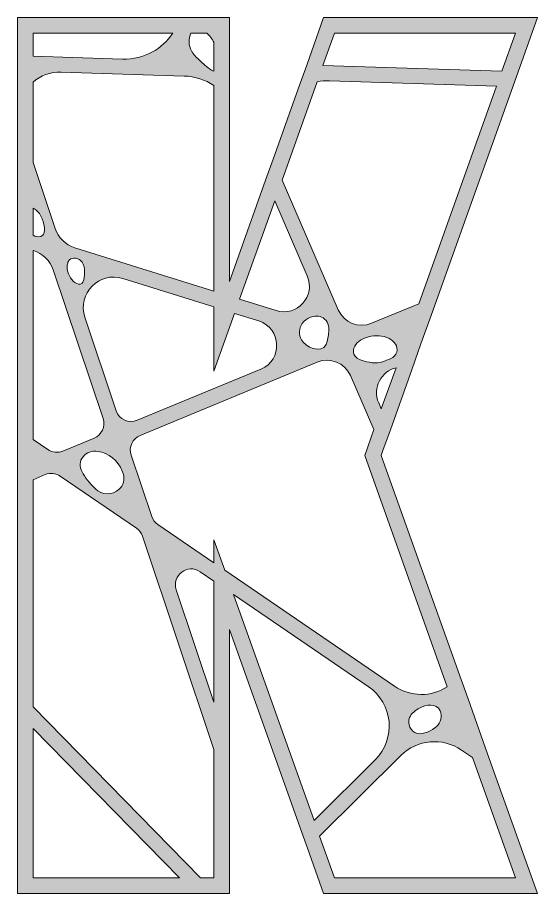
# Model space of a CAD drawing. Extents: x -1650 to 2650, y -4022 to 3022.
# Drawn here: x 1286.5 to 1550, y 378.2 to 821.8 of the extents above; entities that cross this region are included whole.
import ezdxf

# ---------------------------------------------------------------- set-up
doc = ezdxf.new("R2010")
doc.units = 0
doc.header["$MEASUREMENT"] = 0
doc.layers.add('Layer 1', color=7, linetype='Continuous')

msp = doc.modelspace()

# ---------------------------------------------------------------- hatches: boundary and pattern name
at = {"layer": 'Layer 1', "true_color": 0xffffff}
h = msp.add_hatch(color=7, dxfattribs=at)
h.dxf.hatch_style = 2
h.paths.add_polyline_path([(1523.74, 451.76), (1514.81, 476.77), (1510.65, 488.43), (1470.8, 600), (1471.7, 602.53), (1475.45, 613.02), (1486.46, 643.85), (1490.97, 656.5), (1496.1, 670.85), (1499.67, 680.85), (1537.48, 786.71), (1540.17, 794.24), (1550, 821.75), (1441.64, 821.75), (1433.06, 797.71), (1428.77, 785.71), (1416.03, 750.03), (1412.26, 739.48), (1393.92, 688.14), (1393.92, 779.96), (1393.92, 806.57), (1393.92, 821.75), (1384.85, 821.75), (1368.99, 821.75), (1286.54, 821.75), (1286.54, 802.88), (1286.54, 747.86), (1286.54, 723.94), (1286.54, 706.29), (1286.54, 613.49), (1286.54, 603.88), (1286.54, 593.8), (1286.54, 584.5), (1286.54, 480.7), (1286.54, 465.69), (1286.54, 414.19), (1286.54, 383.05), (1286.54, 378.25), (1287.75, 378.25), (1295.61, 378.25), (1376.34, 378.25), (1393.92, 378.25), (1393.92, 378.82), (1393.92, 427.74), (1393.92, 451.67), (1393.92, 511.86), (1430.63, 409.08), (1433.46, 401.16), (1441.64, 378.25), (1550, 378.25), (1528.11, 439.54)])
edge = h.paths.add_edge_path()
edge.add_spline(control_points=[(1504.29, 482.87), (1496.25, 477.69), (1485.71, 477.67), (1477.54, 483.23), (1477.54, 483.23), (1391.55, 541.88), (1391.55, 541.88), (1391.55, 541.88), (1386.07, 557.23), (1386.07, 557.23), (1386.07, 557.23), (1386.07, 545.61), (1386.07, 545.61), (1386.07, 545.61), (1357.62, 565.02), (1357.62, 565.02), (1356.17, 566), (1355.1, 567.43), (1354.54, 569.1), (1354.54, 569.1), (1344.1, 600.21), (1344.1, 600.21), (1342.75, 604.21), (1344.74, 608.56), (1348.64, 610.17), (1348.64, 610.17), (1438.37, 647.27), (1438.37, 647.27), (1444.92, 649.98), (1452.43, 646.94), (1455.25, 640.43), (1455.25, 640.43), (1467.13, 613.08), (1467.13, 613.08), (1467.13, 613.08), (1462.46, 600), (1462.46, 600), (1462.46, 600), (1504.29, 482.87), (1504.29, 482.87)], knot_values=[0, 0, 0, 0, 1, 1, 1, 2, 2, 2, 3, 3, 3, 4, 4, 4, 5, 5, 5, 6, 6, 6, 7, 7, 7, 8, 8, 8, 9, 9, 9, 10, 10, 10, 11, 11, 11, 12, 12, 12, 13, 13, 13, 13], degree=3, periodic=1)
edge = h.paths.add_edge_path()
edge.add_spline(control_points=[(1498.9, 462.83), (1496.59, 460.78), (1492.04, 458.49), (1488.97, 459.3), (1485.66, 460.18), (1483.9, 464.19), (1485.19, 467.31), (1486.1, 469.5), (1488.15, 471), (1490.25, 472.11), (1493.43, 473.78), (1498.73, 474.94), (1500.63, 470.79), (1501.82, 468.2), (1500.97, 464.65), (1498.9, 462.83)], knot_values=[0, 0, 0, 0, 1, 1, 1, 2, 2, 2, 3, 3, 3, 4, 4, 4, 5, 5, 5, 5], degree=3, periodic=1)
edge = h.paths.add_edge_path()
edge.add_spline(control_points=[(1336.56, 622.69), (1336.56, 622.69), (1320.69, 670), (1320.69, 670), (1316.69, 681.93), (1327.9, 693.38), (1339.91, 689.62), (1339.91, 689.62), (1386.07, 675.21), (1386.07, 675.21), (1386.07, 675.21), (1386.07, 642.78), (1386.07, 642.78), (1386.07, 642.78), (1396.48, 671.95), (1396.48, 671.95), (1396.48, 671.95), (1408.74, 668.12), (1408.74, 668.12), (1420.34, 664.5), (1421.06, 648.35), (1409.83, 643.71), (1409.83, 643.71), (1347.22, 617.83), (1347.22, 617.83), (1342.93, 616.05), (1338.04, 618.29), (1336.56, 622.69)], knot_values=[0, 0, 0, 0, 1, 1, 1, 2, 2, 2, 3, 3, 3, 4, 4, 4, 5, 5, 5, 6, 6, 6, 7, 7, 7, 8, 8, 8, 9, 9, 9, 9], degree=3, periodic=1)
edge = h.paths.add_edge_path()
edge.add_spline(control_points=[(1338.01, 582.93), (1334.63, 579.71), (1329.26, 579.88), (1325.98, 583.18), (1320.15, 589.04), (1315.88, 594.7), (1319.75, 599.36), (1321.56, 601.54), (1324.4, 602.52), (1327.19, 602.1), (1332.74, 601.28), (1337.58, 597.55), (1339.64, 592.14), (1339.94, 591.37), (1340.04, 590.92), (1340.04, 590.92), (1341.1, 587.78), (1340.05, 584.87), (1338.01, 582.93)], knot_values=[0, 0, 0, 0, 1, 1, 1, 2, 2, 2, 3, 3, 3, 4, 4, 4, 5, 5, 5, 6, 6, 6, 6], degree=3, periodic=1)
edge = h.paths.add_edge_path()
edge.add_spline(control_points=[(1294.4, 725.24), (1294.85, 725.06), (1295.27, 724.8), (1295.65, 724.51), (1298.72, 722.25), (1300.16, 717.75), (1300.25, 714.06), (1300.33, 710.49), (1296.87, 710.09), (1294.4, 711.52), (1294.4, 711.52), (1294.4, 725.24), (1294.4, 725.24)], knot_values=[0, 0, 0, 0, 1, 1, 1, 2, 2, 2, 3, 3, 3, 4, 4, 4, 4], degree=3, periodic=1)
edge = h.paths.add_edge_path()
edge.add_spline(control_points=[(1294.4, 748.38), (1294.4, 748.38), (1294.4, 789.05), (1294.4, 789.05), (1298.17, 792.35), (1303.16, 794.32), (1308.73, 794.14), (1308.73, 794.14), (1371.01, 792.11), (1371.01, 792.11), (1376.47, 791.94), (1381.65, 790.26), (1386.07, 787.4), (1386.07, 787.4), (1386.07, 683.18), (1386.07, 683.18), (1386.07, 683.18), (1315.62, 705.19), (1315.62, 705.19), (1310.9, 706.66), (1307.16, 710.31), (1305.59, 715), (1305.59, 715), (1294.4, 748.38), (1294.4, 748.38)], knot_values=[0, 0, 0, 0, 1, 1, 1, 2, 2, 2, 3, 3, 3, 4, 4, 4, 5, 5, 5, 6, 6, 6, 7, 7, 7, 8, 8, 8, 8], degree=3, periodic=1)
edge = h.paths.add_edge_path()
edge.add_spline(control_points=[(1311.96, 697.38), (1312.15, 698.01), (1312.44, 698.62), (1312.91, 699.08), (1313.66, 699.81), (1314.8, 700.04), (1315.85, 699.9), (1316.73, 699.79), (1317.59, 699.43), (1318.3, 698.87), (1321.16, 696.6), (1320.7, 692.12), (1320.09, 688.93), (1319.37, 685.12), (1315.82, 686.88), (1314.06, 689.11), (1312.23, 691.44), (1311.13, 694.54), (1311.96, 697.38)], knot_values=[0, 0, 0, 0, 1, 1, 1, 2, 2, 2, 3, 3, 3, 4, 4, 4, 5, 5, 5, 6, 6, 6, 6], degree=3, periodic=1)
edge = h.paths.add_edge_path()
edge.add_spline(control_points=[(1430.74, 666.82), (1431.75, 668.27), (1433.28, 669.33), (1434.93, 669.96), (1437, 670.74), (1439.44, 670.86), (1441.33, 669.72), (1443.76, 668.26), (1444.61, 665.23), (1444.24, 662.56), (1444, 660.84), (1443.69, 657.84), (1442.9, 656.25), (1440.36, 651.17), (1432.32, 654.96), (1430.37, 658.55), (1428.99, 661.1), (1429.07, 664.43), (1430.74, 666.82)], knot_values=[0, 0, 0, 0, 1, 1, 1, 2, 2, 2, 3, 3, 3, 4, 4, 4, 5, 5, 5, 6, 6, 6, 6], degree=3, periodic=1)
edge = h.paths.add_edge_path()
edge.add_spline(control_points=[(1478.66, 652.3), (1477.71, 649.26), (1474.02, 648.45), (1471.4, 647.48), (1468.31, 646.35), (1464.13, 647.12), (1461.1, 648.12), (1459.38, 648.7), (1457.56, 649.65), (1456.93, 651.35), (1456.46, 652.63), (1456.77, 654.1), (1457.42, 655.3), (1458.81, 657.86), (1461.61, 659.38), (1464.44, 660.11), (1467.87, 660.99), (1471.65, 660.85), (1474.8, 659.21), (1476.07, 658.55), (1477.24, 657.63), (1478, 656.42), (1478.77, 655.2), (1479.08, 653.67), (1478.66, 652.3)], knot_values=[0, 0, 0, 0, 1, 1, 1, 2, 2, 2, 3, 3, 3, 4, 4, 4, 5, 5, 5, 6, 6, 6, 7, 7, 7, 8, 8, 8, 8], degree=3, periodic=1)
edge = h.paths.add_edge_path()
edge.add_spline(control_points=[(1470.87, 623.57), (1470.87, 623.57), (1469.55, 626.61), (1469.55, 626.61), (1466.14, 634.47), (1471.04, 642.61), (1478.33, 644.43), (1478.33, 644.43), (1470.87, 623.57), (1470.87, 623.57)], knot_values=[0, 0, 0, 0, 1, 1, 1, 2, 2, 2, 3, 3, 3, 3], degree=3, periodic=1)
h.paths.add_polyline_path([(1447.18, 813.9), (1538.85, 813.9), (1531.92, 794.51), (1441.31, 797.45)])
edge = h.paths.add_edge_path()
edge.add_spline(control_points=[(1438.39, 789.27), (1440.4, 789.64), (1442.5, 789.79), (1444.66, 789.72), (1444.66, 789.72), (1529.24, 786.98), (1529.24, 786.98), (1529.24, 786.98), (1489.88, 676.8), (1489.88, 676.8), (1489.88, 676.8), (1465.98, 666.92), (1465.98, 666.92), (1459.42, 664.21), (1451.91, 667.26), (1449.09, 673.75), (1449.09, 673.75), (1420.58, 739.43), (1420.58, 739.43), (1420.58, 739.43), (1438.39, 789.27), (1438.39, 789.27)], knot_values=[0, 0, 0, 0, 1, 1, 1, 2, 2, 2, 3, 3, 3, 4, 4, 4, 5, 5, 5, 6, 6, 6, 7, 7, 7, 7], degree=3, periodic=1)
edge = h.paths.add_edge_path()
edge.add_spline(control_points=[(1416.84, 728.94), (1416.84, 728.94), (1433.34, 690.93), (1433.34, 690.93), (1437.77, 680.72), (1428.16, 670.03), (1417.54, 673.34), (1417.54, 673.34), (1399.05, 679.12), (1399.05, 679.12), (1399.05, 679.12), (1416.84, 728.94), (1416.84, 728.94)], knot_values=[0, 0, 0, 0, 1, 1, 1, 2, 2, 2, 3, 3, 3, 4, 4, 4, 4], degree=3, periodic=1)
edge = h.paths.add_edge_path()
edge.add_spline(control_points=[(1382.46, 813.9), (1383.91, 812.51), (1385.08, 810.93), (1386.07, 809.23), (1386.07, 809.23), (1386.07, 794.53), (1386.07, 794.53), (1385.29, 794.77), (1384.5, 795.24), (1383.76, 795.81), (1381.75, 797.38), (1379.83, 799.06), (1378, 800.84), (1376.75, 802.05), (1375.53, 803.32), (1374.7, 804.85), (1373.18, 807.58), (1373.06, 811.04), (1374.38, 813.88), (1374.38, 813.89), (1374.38, 813.89), (1374.38, 813.9), (1374.38, 813.9), (1382.46, 813.9), (1382.46, 813.9)], knot_values=[0, 0, 0, 0, 1, 1, 1, 2, 2, 2, 3, 3, 3, 4, 4, 4, 5, 5, 5, 6, 6, 6, 7, 7, 7, 8, 8, 8, 8], degree=3, periodic=1)
edge = h.paths.add_edge_path()
edge.add_spline(control_points=[(1294.4, 813.9), (1294.4, 813.9), (1365.29, 813.9), (1365.29, 813.9), (1359.94, 805.84), (1350.7, 800.39), (1339.76, 800.74), (1339.76, 800.74), (1294.4, 802.21), (1294.4, 802.21), (1294.4, 802.21), (1294.4, 813.9), (1294.4, 813.9)], knot_values=[0, 0, 0, 0, 1, 1, 1, 2, 2, 2, 3, 3, 3, 4, 4, 4, 4], degree=3, periodic=1)
edge = h.paths.add_edge_path()
edge.add_spline(control_points=[(1294.4, 703.84), (1294.4, 703.84), (1294.6, 703.77), (1294.6, 703.77), (1299.32, 702.3), (1303.05, 698.65), (1304.63, 693.96), (1304.63, 693.96), (1329.86, 618.73), (1329.86, 618.73), (1331.2, 614.73), (1329.22, 610.38), (1325.32, 608.77), (1325.32, 608.77), (1309.5, 602.23), (1309.5, 602.23), (1307, 601.19), (1304.15, 601.49), (1301.91, 603.01), (1301.91, 603.01), (1294.4, 608.14), (1294.4, 608.14), (1294.4, 608.14), (1294.4, 703.84), (1294.4, 703.84)], knot_values=[0, 0, 0, 0, 1, 1, 1, 2, 2, 2, 3, 3, 3, 4, 4, 4, 5, 5, 5, 6, 6, 6, 7, 7, 7, 8, 8, 8, 8], degree=3, periodic=1)
h.paths.add_polyline_path([(1294.4, 386.1), (1294.4, 461.81), (1368.63, 386.1)])
edge = h.paths.add_edge_path()
edge.add_spline(control_points=[(1386.07, 386.1), (1386.07, 386.1), (1379.3, 386.1), (1379.3, 386.1), (1379.3, 386.1), (1294.4, 472.68), (1294.4, 472.68), (1294.4, 472.68), (1294.4, 587.75), (1294.4, 587.75), (1294.4, 587.75), (1300.6, 590.31), (1300.6, 590.31), (1303.09, 591.35), (1305.95, 591.05), (1308.18, 589.52), (1308.18, 589.52), (1346.76, 563.21), (1346.76, 563.21), (1348.21, 562.22), (1349.29, 560.79), (1349.85, 559.13), (1349.85, 559.13), (1386.07, 451.16), (1386.07, 451.16), (1386.07, 451.16), (1386.07, 386.1), (1386.07, 386.1)], knot_values=[0, 0, 0, 0, 1, 1, 1, 2, 2, 2, 3, 3, 3, 4, 4, 4, 5, 5, 5, 6, 6, 6, 7, 7, 7, 8, 8, 8, 9, 9, 9, 9], degree=3, periodic=1)
edge = h.paths.add_edge_path()
edge.add_spline(control_points=[(1366.99, 531.97), (1364.55, 539.26), (1372.76, 545.48), (1379.11, 541.15), (1379.11, 541.15), (1386.07, 536.41), (1386.07, 536.41), (1386.07, 536.41), (1386.07, 475.1), (1386.07, 475.1), (1386.07, 475.1), (1366.99, 531.97), (1366.99, 531.97)], knot_values=[0, 0, 0, 0, 1, 1, 1, 2, 2, 2, 3, 3, 3, 4, 4, 4, 4], degree=3, periodic=1)
edge = h.paths.add_edge_path()
edge.add_spline(control_points=[(1395.9, 529.7), (1395.9, 529.7), (1464.29, 483.05), (1464.29, 483.05), (1476.87, 474.47), (1478.51, 456.56), (1467.7, 445.84), (1467.7, 445.84), (1436.8, 415.19), (1436.8, 415.19), (1436.8, 415.19), (1395.9, 529.7), (1395.9, 529.7)], knot_values=[0, 0, 0, 0, 1, 1, 1, 2, 2, 2, 3, 3, 3, 4, 4, 4, 4], degree=3, periodic=1)
edge = h.paths.add_edge_path()
edge.add_spline(control_points=[(1538.85, 386.1), (1538.85, 386.1), (1447.18, 386.1), (1447.18, 386.1), (1447.18, 386.1), (1439.62, 407.28), (1439.62, 407.28), (1439.62, 407.28), (1480.76, 448.08), (1480.76, 448.08), (1489, 456.25), (1501.88, 457.42), (1511.46, 450.89), (1511.46, 450.89), (1517.08, 447.05), (1517.08, 447.05), (1517.08, 447.05), (1538.85, 386.1), (1538.85, 386.1)], knot_values=[0, 0, 0, 0, 1, 1, 1, 2, 2, 2, 3, 3, 3, 4, 4, 4, 5, 5, 5, 6, 6, 6, 6], degree=3, periodic=1)

# ---------------------------------------------------------------- linework, layer by layer
at = {"layer": 'Layer 1', "lineweight": 0}
for points in [[(1523.74, 451.76), (1514.81, 476.77), (1510.65, 488.43), (1470.8, 600), (1471.7, 602.53), (1475.45, 613.02), (1486.46, 643.85), (1490.97, 656.5), (1496.1, 670.85), (1499.67, 680.85), (1537.48, 786.71), (1540.17, 794.24), (1550, 821.75), (1441.64, 821.75), (1433.06, 797.71), (1428.77, 785.71), (1416.03, 750.03), (1412.26, 739.48), (1393.92, 688.14), (1393.92, 779.96), (1393.92, 806.57), (1393.92, 821.75), (1384.85, 821.75), (1368.99, 821.75), (1286.54, 821.75), (1286.54, 802.88), (1286.54, 747.86), (1286.54, 723.94), (1286.54, 706.29), (1286.54, 613.49), (1286.54, 603.88), (1286.54, 593.8), (1286.54, 584.5), (1286.54, 480.7), (1286.54, 465.69), (1286.54, 414.19), (1286.54, 383.05), (1286.54, 378.25), (1287.75, 378.25), (1295.61, 378.25), (1376.34, 378.25), (1393.92, 378.25), (1393.92, 378.82), (1393.92, 427.74), (1393.92, 451.67), (1393.92, 511.86), (1430.63, 409.08), (1433.46, 401.16), (1441.64, 378.25), (1550, 378.25), (1528.11, 439.54), (1523.74, 451.76)], [(1447.18, 813.9), (1538.85, 813.9), (1531.92, 794.51), (1441.31, 797.45), (1447.18, 813.9)], [(1294.4, 386.1), (1294.4, 461.81), (1368.63, 386.1), (1294.4, 386.1)]]:
    msp.add_lwpolyline(points, dxfattribs=at)
for points, knots in [([(1294.4, 813.9), (1294.4, 813.9), (1365.29, 813.9), (1365.29, 813.9), (1359.94, 805.84), (1350.7, 800.39), (1339.76, 800.74), (1339.76, 800.74), (1294.4, 802.21), (1294.4, 802.21), (1294.4, 802.21), (1294.4, 813.9), (1294.4, 813.9)], [0, 0, 0, 0, 1, 1, 1, 2, 2, 2, 3, 3, 3, 4, 4, 4, 4]), ([(1382.46, 813.9), (1383.91, 812.51), (1385.08, 810.93), (1386.07, 809.23), (1386.07, 809.23), (1386.07, 794.53), (1386.07, 794.53), (1385.29, 794.77), (1384.5, 795.24), (1383.76, 795.81), (1381.75, 797.38), (1379.83, 799.06), (1378, 800.84), (1376.75, 802.05), (1375.53, 803.32), (1374.7, 804.85), (1373.18, 807.58), (1373.06, 811.04), (1374.38, 813.88), (1374.38, 813.89), (1374.38, 813.89), (1374.38, 813.9), (1374.38, 813.9), (1382.46, 813.9), (1382.46, 813.9)], [0, 0, 0, 0, 1, 1, 1, 2, 2, 2, 3, 3, 3, 4, 4, 4, 5, 5, 5, 6, 6, 6, 7, 7, 7, 8, 8, 8, 8]), ([(1294.4, 748.38), (1294.4, 748.38), (1294.4, 789.05), (1294.4, 789.05), (1298.17, 792.35), (1303.16, 794.32), (1308.73, 794.14), (1308.73, 794.14), (1371.01, 792.11), (1371.01, 792.11), (1376.47, 791.94), (1381.65, 790.26), (1386.07, 787.4), (1386.07, 787.4), (1386.07, 683.18), (1386.07, 683.18), (1386.07, 683.18), (1315.62, 705.19), (1315.62, 705.19), (1310.9, 706.66), (1307.16, 710.31), (1305.59, 715), (1305.59, 715), (1294.4, 748.38), (1294.4, 748.38)], [0, 0, 0, 0, 1, 1, 1, 2, 2, 2, 3, 3, 3, 4, 4, 4, 5, 5, 5, 6, 6, 6, 7, 7, 7, 8, 8, 8, 8]), ([(1438.39, 789.27), (1440.4, 789.64), (1442.5, 789.79), (1444.66, 789.72), (1444.66, 789.72), (1529.24, 786.98), (1529.24, 786.98), (1529.24, 786.98), (1489.88, 676.8), (1489.88, 676.8), (1489.88, 676.8), (1465.98, 666.92), (1465.98, 666.92), (1459.42, 664.21), (1451.91, 667.26), (1449.09, 673.75), (1449.09, 673.75), (1420.58, 739.43), (1420.58, 739.43), (1420.58, 739.43), (1438.39, 789.27), (1438.39, 789.27)], [0, 0, 0, 0, 1, 1, 1, 2, 2, 2, 3, 3, 3, 4, 4, 4, 5, 5, 5, 6, 6, 6, 7, 7, 7, 7]), ([(1416.84, 728.94), (1416.84, 728.94), (1433.34, 690.93), (1433.34, 690.93), (1437.77, 680.72), (1428.16, 670.03), (1417.54, 673.34), (1417.54, 673.34), (1399.05, 679.12), (1399.05, 679.12), (1399.05, 679.12), (1416.84, 728.94), (1416.84, 728.94)], [0, 0, 0, 0, 1, 1, 1, 2, 2, 2, 3, 3, 3, 4, 4, 4, 4]), ([(1294.4, 725.24), (1294.85, 725.06), (1295.27, 724.8), (1295.65, 724.51), (1298.72, 722.25), (1300.16, 717.75), (1300.25, 714.06), (1300.33, 710.49), (1296.87, 710.09), (1294.4, 711.52), (1294.4, 711.52), (1294.4, 725.24), (1294.4, 725.24)], [0, 0, 0, 0, 1, 1, 1, 2, 2, 2, 3, 3, 3, 4, 4, 4, 4]), ([(1294.4, 703.84), (1294.4, 703.84), (1294.6, 703.77), (1294.6, 703.77), (1299.32, 702.3), (1303.05, 698.65), (1304.63, 693.96), (1304.63, 693.96), (1329.86, 618.73), (1329.86, 618.73), (1331.2, 614.73), (1329.22, 610.38), (1325.32, 608.77), (1325.32, 608.77), (1309.5, 602.23), (1309.5, 602.23), (1307, 601.19), (1304.15, 601.49), (1301.91, 603.01), (1301.91, 603.01), (1294.4, 608.14), (1294.4, 608.14), (1294.4, 608.14), (1294.4, 703.84), (1294.4, 703.84)], [0, 0, 0, 0, 1, 1, 1, 2, 2, 2, 3, 3, 3, 4, 4, 4, 5, 5, 5, 6, 6, 6, 7, 7, 7, 8, 8, 8, 8]), ([(1311.96, 697.38), (1312.15, 698.01), (1312.44, 698.62), (1312.91, 699.08), (1313.66, 699.81), (1314.8, 700.04), (1315.85, 699.9), (1316.73, 699.79), (1317.59, 699.43), (1318.3, 698.87), (1321.16, 696.6), (1320.7, 692.12), (1320.09, 688.93), (1319.37, 685.12), (1315.82, 686.88), (1314.06, 689.11), (1312.23, 691.44), (1311.13, 694.54), (1311.96, 697.38)], [0, 0, 0, 0, 1, 1, 1, 2, 2, 2, 3, 3, 3, 4, 4, 4, 5, 5, 5, 6, 6, 6, 6]), ([(1336.56, 622.69), (1336.56, 622.69), (1320.69, 670), (1320.69, 670), (1316.69, 681.93), (1327.9, 693.38), (1339.91, 689.62), (1339.91, 689.62), (1386.07, 675.21), (1386.07, 675.21), (1386.07, 675.21), (1386.07, 642.78), (1386.07, 642.78), (1386.07, 642.78), (1396.48, 671.95), (1396.48, 671.95), (1396.48, 671.95), (1408.74, 668.12), (1408.74, 668.12), (1420.34, 664.5), (1421.06, 648.35), (1409.83, 643.71), (1409.83, 643.71), (1347.22, 617.83), (1347.22, 617.83), (1342.93, 616.05), (1338.04, 618.29), (1336.56, 622.69)], [0, 0, 0, 0, 1, 1, 1, 2, 2, 2, 3, 3, 3, 4, 4, 4, 5, 5, 5, 6, 6, 6, 7, 7, 7, 8, 8, 8, 9, 9, 9, 9]), ([(1430.74, 666.82), (1431.75, 668.27), (1433.28, 669.33), (1434.93, 669.96), (1437, 670.74), (1439.44, 670.86), (1441.33, 669.72), (1443.76, 668.26), (1444.61, 665.23), (1444.24, 662.56), (1444, 660.84), (1443.69, 657.84), (1442.9, 656.25), (1440.36, 651.17), (1432.32, 654.96), (1430.37, 658.55), (1428.99, 661.1), (1429.07, 664.43), (1430.74, 666.82)], [0, 0, 0, 0, 1, 1, 1, 2, 2, 2, 3, 3, 3, 4, 4, 4, 5, 5, 5, 6, 6, 6, 6]), ([(1478.66, 652.3), (1477.71, 649.26), (1474.02, 648.45), (1471.4, 647.48), (1468.31, 646.35), (1464.13, 647.12), (1461.1, 648.12), (1459.38, 648.7), (1457.56, 649.65), (1456.93, 651.35), (1456.46, 652.63), (1456.77, 654.1), (1457.42, 655.3), (1458.81, 657.86), (1461.61, 659.38), (1464.44, 660.11), (1467.87, 660.99), (1471.65, 660.85), (1474.8, 659.21), (1476.07, 658.55), (1477.24, 657.63), (1478, 656.42), (1478.77, 655.2), (1479.08, 653.67), (1478.66, 652.3)], [0, 0, 0, 0, 1, 1, 1, 2, 2, 2, 3, 3, 3, 4, 4, 4, 5, 5, 5, 6, 6, 6, 7, 7, 7, 8, 8, 8, 8]), ([(1504.29, 482.87), (1496.25, 477.69), (1485.71, 477.67), (1477.54, 483.23), (1477.54, 483.23), (1391.55, 541.88), (1391.55, 541.88), (1391.55, 541.88), (1386.07, 557.23), (1386.07, 557.23), (1386.07, 557.23), (1386.07, 545.61), (1386.07, 545.61), (1386.07, 545.61), (1357.62, 565.02), (1357.62, 565.02), (1356.17, 566), (1355.1, 567.43), (1354.54, 569.1), (1354.54, 569.1), (1344.1, 600.21), (1344.1, 600.21), (1342.75, 604.21), (1344.74, 608.56), (1348.64, 610.17), (1348.64, 610.17), (1438.37, 647.27), (1438.37, 647.27), (1444.92, 649.98), (1452.43, 646.94), (1455.25, 640.43), (1455.25, 640.43), (1467.13, 613.08), (1467.13, 613.08), (1467.13, 613.08), (1462.46, 600), (1462.46, 600), (1462.46, 600), (1504.29, 482.87), (1504.29, 482.87)], [0, 0, 0, 0, 1, 1, 1, 2, 2, 2, 3, 3, 3, 4, 4, 4, 5, 5, 5, 6, 6, 6, 7, 7, 7, 8, 8, 8, 9, 9, 9, 10, 10, 10, 11, 11, 11, 12, 12, 12, 13, 13, 13, 13]), ([(1470.87, 623.57), (1470.87, 623.57), (1469.55, 626.61), (1469.55, 626.61), (1466.14, 634.47), (1471.04, 642.61), (1478.33, 644.43), (1478.33, 644.43), (1470.87, 623.57), (1470.87, 623.57)], [0, 0, 0, 0, 1, 1, 1, 2, 2, 2, 3, 3, 3, 3]), ([(1338.01, 582.93), (1334.63, 579.71), (1329.26, 579.88), (1325.98, 583.18), (1320.15, 589.04), (1315.88, 594.7), (1319.75, 599.36), (1321.56, 601.54), (1324.4, 602.52), (1327.19, 602.1), (1332.74, 601.28), (1337.58, 597.55), (1339.64, 592.14), (1339.94, 591.37), (1340.04, 590.92), (1340.04, 590.92), (1341.1, 587.78), (1340.05, 584.87), (1338.01, 582.93)], [0, 0, 0, 0, 1, 1, 1, 2, 2, 2, 3, 3, 3, 4, 4, 4, 5, 5, 5, 6, 6, 6, 6]), ([(1386.07, 386.1), (1386.07, 386.1), (1379.3, 386.1), (1379.3, 386.1), (1379.3, 386.1), (1294.4, 472.68), (1294.4, 472.68), (1294.4, 472.68), (1294.4, 587.75), (1294.4, 587.75), (1294.4, 587.75), (1300.6, 590.31), (1300.6, 590.31), (1303.09, 591.35), (1305.95, 591.05), (1308.18, 589.52), (1308.18, 589.52), (1346.76, 563.21), (1346.76, 563.21), (1348.21, 562.22), (1349.29, 560.79), (1349.85, 559.13), (1349.85, 559.13), (1386.07, 451.16), (1386.07, 451.16), (1386.07, 451.16), (1386.07, 386.1), (1386.07, 386.1)], [0, 0, 0, 0, 1, 1, 1, 2, 2, 2, 3, 3, 3, 4, 4, 4, 5, 5, 5, 6, 6, 6, 7, 7, 7, 8, 8, 8, 9, 9, 9, 9]), ([(1366.99, 531.97), (1364.55, 539.26), (1372.76, 545.48), (1379.11, 541.15), (1379.11, 541.15), (1386.07, 536.41), (1386.07, 536.41), (1386.07, 536.41), (1386.07, 475.1), (1386.07, 475.1), (1386.07, 475.1), (1366.99, 531.97), (1366.99, 531.97)], [0, 0, 0, 0, 1, 1, 1, 2, 2, 2, 3, 3, 3, 4, 4, 4, 4]), ([(1395.9, 529.7), (1395.9, 529.7), (1464.29, 483.05), (1464.29, 483.05), (1476.87, 474.47), (1478.51, 456.56), (1467.7, 445.84), (1467.7, 445.84), (1436.8, 415.19), (1436.8, 415.19), (1436.8, 415.19), (1395.9, 529.7), (1395.9, 529.7)], [0, 0, 0, 0, 1, 1, 1, 2, 2, 2, 3, 3, 3, 4, 4, 4, 4]), ([(1498.9, 462.83), (1496.59, 460.78), (1492.04, 458.49), (1488.97, 459.3), (1485.66, 460.18), (1483.9, 464.19), (1485.19, 467.31), (1486.1, 469.5), (1488.15, 471), (1490.25, 472.11), (1493.43, 473.78), (1498.73, 474.94), (1500.63, 470.79), (1501.82, 468.2), (1500.97, 464.65), (1498.9, 462.83)], [0, 0, 0, 0, 1, 1, 1, 2, 2, 2, 3, 3, 3, 4, 4, 4, 5, 5, 5, 5]), ([(1538.85, 386.1), (1538.85, 386.1), (1447.18, 386.1), (1447.18, 386.1), (1447.18, 386.1), (1439.62, 407.28), (1439.62, 407.28), (1439.62, 407.28), (1480.76, 448.08), (1480.76, 448.08), (1489, 456.25), (1501.88, 457.42), (1511.46, 450.89), (1511.46, 450.89), (1517.08, 447.05), (1517.08, 447.05), (1517.08, 447.05), (1538.85, 386.1), (1538.85, 386.1)], [0, 0, 0, 0, 1, 1, 1, 2, 2, 2, 3, 3, 3, 4, 4, 4, 5, 5, 5, 6, 6, 6, 6])]:
    msp.add_open_spline(points, degree=3, knots=knots, dxfattribs=at)

doc.saveas('drawing.dxf')
